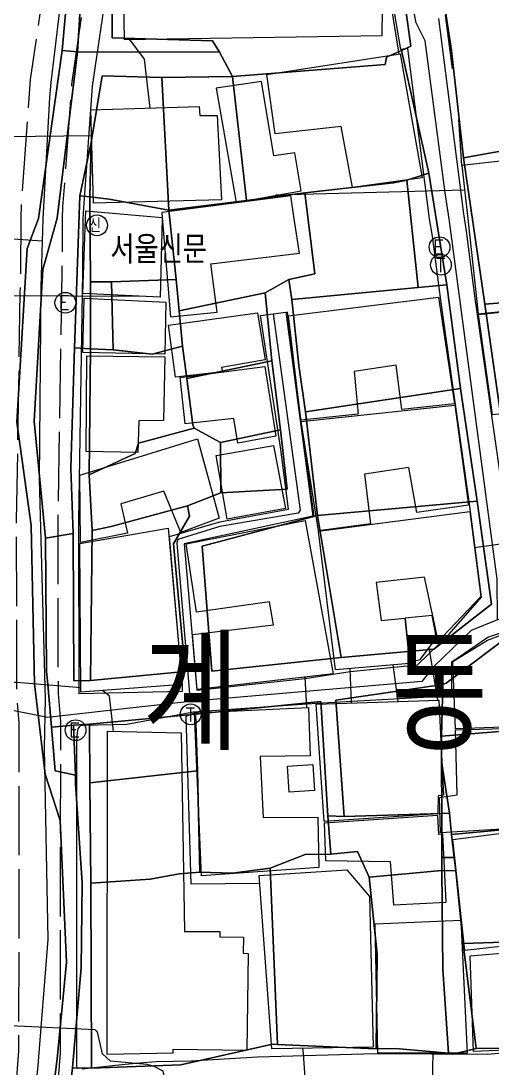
# Model space of a CAD drawing. Header units: feet. Extents: x 197796 to 199821, y 552499 to 555392.
# Drawn here: x 198836.9 to 198871, y 553632.3 to 553707.9 of the extents above; entities that cross this region are included whole.
import ezdxf

# ---------------------------------------------------------------- set-up
doc = ezdxf.new("R2010")
doc.units = ezdxf.units.FT
doc.header["$MEASUREMENT"] = 0
doc.linetypes.add('ANYANG2', pattern=[6, 5, -1])
for name, color, linetype in [('AAA001', 7, 'CONTINUOUS'), ('AAA002', 7, 'CONTINUOUS'), ('AAA008', 7, 'CONTINUOUS'), ('AAB202', 7, 'CONTINUOUS'), ('AAC001', 7, 'CONTINUOUS'), ('AD002', 7, 'CONTINUOUS'), ('AD0022', 1, 'CONTINUOUS'), ('AE001', 1, 'ANYANG2'), ('AZ0202', 7, 'CONTINUOUS'), ('AZ0203', 7, 'CONTINUOUS'), ('AZ080', 1, 'CONTINUOUS'), ('CAA001', 7, 'CONTINUOUS'), ('CAA002', 30, 'CONTINUOUS'), ('wipco_지적', 20, 'CONTINUOUS'), ('ZC002', 7, 'CONTINUOUS'), ('ZC251', 7, 'CONTINUOUS')]:
    doc.layers.add(name, color=color, linetype=linetype)
doc.styles.add('GHS', font='ROMANS', dxfattribs={"bigfont": 'NGSW.shx'})
doc.styles.add('NGSW', font='ROMANS.shx', dxfattribs={"bigfont": 'NGSW.shx'})

# ---------------------------------------------------------------- blocks, each defined once
blk = doc.blocks.new('AZ0202')
at = {"layer": 'AZ0202'}
blk.add_circle((0, 0), 0.75, dxfattribs=at)
at = {"layer": 'AZ0202', "style": 'GHS'}
blk.add_text('E', height=1, dxfattribs=at).set_placement((-0.496, -0.477))
blk = doc.blocks.new('AAB202')
at = {"layer": 'AAB202'}
blk.add_circle((0, 0), 0.75, dxfattribs=at)
at = {"layer": 'AAB202', "style": 'GHS'}
blk.add_text('신', height=1, dxfattribs=at).set_placement((-0.587, -0.52))
blk = doc.blocks.new('AZ0203')
at = {"layer": 'AZ0203'}
blk.add_circle((0, 0), 0.75, dxfattribs=at)
at = {"layer": 'AZ0203', "style": 'GHS'}
blk.add_text('T', height=1, dxfattribs=at).set_placement((-0.362, -0.524))

msp = doc.modelspace()

# ---------------------------------------------------------------- linework, layer by layer
at = {"layer": 'AAA001', "color": 255, "flags": 128}
for points in [[(198860.87, 553695.86), (198860.04, 553700.26), (198855.27, 553699.73), (198854.67, 553704.01), (198864.32, 553705.5), (198865.9, 553696.54)], [(198857.16, 553695.62), (198856.69, 553698.35), (198855.19, 553698.15), (198854.3, 553703.51), (198851.01, 553703.02), (198852.46, 553694.77)], [(198869.21, 553693.6), (198869.96, 553686.73), (198877.24, 553687.48), (198876.69, 553691.38), (198873.19, 553691.02), (198872.9, 553693.6), (198872.42, 553697.84), (198868.78, 553697.45)], [(198857.14, 553679.04), (198856.25, 553686.58), (198867.09, 553687.92), (198868.25, 553680.22), (198864.43, 553679.81), (198864.03, 553683.03), (198861, 553682.56), (198861.28, 553679.48)], [(198870.98, 553679.44), (198869.97, 553686.69), (198880.05, 553687.74), (198880.85, 553680.46), (198877.17, 553680.08), (198876.78, 553683.04), (198874.09, 553682.68), (198874.34, 553679.79)], [(198848.07, 553682.16), (198847.57, 553685.92), (198853.99, 553686.81), (198854.55, 553683.41), (198851.4, 553682.86), (198851.48, 553682.55)], [(198841.62, 553676.78), (198841.66, 553683.7), (198847.3, 553683.63), (198847.2, 553679.02), (198845.43, 553679), (198845.36, 553676.71)], [(198848.42, 553682.13), (198854.54, 553682.93), (198855.32, 553677.9), (198852.57, 553677.4), (198852.29, 553679.17), (198848.77, 553678.79)], [(198858.41, 553671.07), (198857.16, 553678.95), (198868.27, 553680.13), (198869.26, 553672.9), (198865.52, 553672.39), (198864.94, 553675.63), (198861.73, 553675.15), (198862.17, 553671.56)], [(198841.15, 553675.09), (198849.67, 553677.71), (198851.22, 553671.97), (198848.46, 553670.93), (198847.23, 553673.93), (198844.13, 553673), (198844.6, 553670.88), (198841.21, 553670.21)], [(198851.8, 553671.9), (198851.01, 553676.51), (198855.17, 553677.22), (198856.03, 553672.66)], [(198859.65, 553661.02), (198858.41, 553671.03), (198869.36, 553672.46), (198870.15, 553666.31), (198867.41, 553663.42), (198867, 553663.44), (198866.08, 553667.71), (198862.59, 553667.33), (198862.93, 553664.59), (198864.66, 553664.75), (198865, 553661.47)], [(198848.55, 553659.95), (198841.22, 553659.4), (198841.15, 553670.15), (198847.55, 553671.26)], [(198849.29, 553663.58), (198855.15, 553664.28), (198854.86, 553665.94), (198849.59, 553665.19), (198848.84, 553670.11), (198857.45, 553671.81), (198859.46, 553660.72), (198849.65, 553659.6)], [(198865, 553661.58), (198865.75, 553661.76), (198866.95, 553663.34), (198866.64, 553664.95), (198864.68, 553664.75)], [(198868.31, 553656.77), (198868.13, 553661.63), (198870.64, 553663.17), (198872.43, 553663.84), (198876.26, 553664.17), (198877.05, 553657.01), (198873.93, 553656.93), (198873.67, 553659.32), (198871.6, 553659.12), (198871.78, 553656.87)], [(198849.44, 553657.92), (198857.69, 553658.3), (198857.82, 553654.81), (198854.2, 553654.75), (198854.42, 553650.35), (198858.36, 553650.38), (198858.43, 553646.74), (198849.95, 553646.14)], [(198858.24, 553658.53), (198867.12, 553658.84), (198867.46, 553651.96), (198867.06, 553651.93), (198867.03, 553650.61), (198858.83, 553650.06)], [(198867.22, 553649.26), (198867.17, 553651.79), (198868.43, 553651.99), (198868.31, 553656.68), (198877.05, 553656.92), (198877.95, 553650.07), (198874.55, 553649.75), (198874.46, 553652.73), (198872.31, 553652.71), (198872.43, 553649.56)], [(198843.13, 553633.25), (198843.15, 553656.59), (198848.48, 553656.48), (198848.73, 553642.12), (198851.29, 553642.13), (198851.28, 553641.73), (198852.99, 553641.71), (198852.96, 553640.56), (198853.32, 553640.54), (198853.22, 553633.54), (198847.88, 553633.6), (198847.88, 553633.34)], [(198856.3, 553652.19), (198856.17, 553654.07), (198858, 553654.18), (198858.13, 553652.3)], [(198858.83, 553649.95), (198858.92, 553647.24), (198863.59, 553647.19), (198863.84, 553644.06), (198867.65, 553644.24), (198867.41, 553649.15), (198867.11, 553649.13), (198867.03, 553650.5)], [(198868.99, 553640.76), (198868.12, 553648.78), (198876.87, 553649.9), (198878.31, 553641.29), (198874.54, 553640.85), (198874.1, 553645.54), (198872.03, 553645.38), (198872.44, 553641.13)], [(198855.03, 553633.66), (198854.13, 553646.18), (198860.46, 553646.57), (198862.1, 553644.65), (198862.37, 553633.78)], [(198862.71, 553633.34), (198862.51, 553642.67), (198868.69, 553642.94), (198869.16, 553633.34)], [(198869.62, 553633.46), (198869.38, 553640.37), (198877.84, 553641.08), (198878.33, 553634.51), (198874.88, 553634.36), (198874.86, 553633.67)]]:
    msp.add_lwpolyline(points, close=True, dxfattribs=at)
msp.add_lwpolyline([(198847.12, 553693.68), (198847.72, 553686.5), (198851.08, 553686.86), (198850.62, 553690.35), (198857.03, 553691.12), (198856.66, 553693.6), (198856.42, 553695.26), (198847.09, 553694.04), (198847.12, 553693.68)], dxfattribs=at)
at = {"layer": 'AAA002', "color": 255, "flags": 128}
msp.add_lwpolyline([(198857.23, 553719.89), (198847.9, 553719.8), (198844.2, 553716.27), (198844.35, 553706.53), (198863.02, 553706.82), (198863.08, 553712.5), (198858.54, 553712.57), (198858.65, 553716.34), (198857.29, 553716.34)], close=True, dxfattribs=at)
at = {"layer": 'AAA008', "color": 255, "flags": 128}
for points in [[(198842.15, 553694.71), (198841.96, 553701.46), (198849.79, 553701.69), (198849.83, 553701.04), (198851.08, 553701.04), (198851.39, 553694.96)], [(198847.1, 553693.6), (198846.96, 553687.93), (198841.38, 553688.2), (198841.56, 553693.6), (198841.58, 553694.17), (198847.1, 553693.69)], [(198841.37, 553683.94), (198841.48, 553687.85), (198847.38, 553687.56), (198847.3, 553683.82)]]:
    msp.add_lwpolyline(points, close=True, dxfattribs=at)
at = {"layer": 'AAC001', "color": 255, "flags": 128}
for points in [[(198844.29, 553719.13), (198847.81, 553720.63), (198861.64, 553720.85), (198863.08, 553712.5), (198864.23, 553705.49)], [(198868.09, 553704.42), (198867.6, 553708.3)], [(198868.78, 553697.45), (198868.56, 553700.76)], [(198854.17, 553645.6), (198849.21, 553645.54), (198848.84, 553657.68), (198849.44, 553657.92)]]:
    msp.add_lwpolyline(points, dxfattribs=at)
at = {"layer": 'AD002', "color": 255, "flags": 128}
for points in [[(198841.93, 553725.52), (198840.82, 553719.24), (198839.98, 553711.09), (198839.06, 553703.43), (198838.96, 553702.35), (198838.48, 553693.6), (198838.34, 553688.67), (198838.21, 553674.8), (198838.66, 553658.93), (198838.57, 553655.37), (198838.85, 553641.54), (198838.09, 553632.16), (198837.06, 553624.01), (198834.98, 553607.6)], [(198871.35, 553664.63), (198871.33, 553667.57), (198867.87, 553693.6), (198867.56, 553695.46), (198866.16, 553706.08), (198866.12, 553706.44), (198865.47, 553707.74), (198864.09, 553714.74), (198863.9, 553716.31), (198862.79, 553725.01)], [(198838.44, 553691.98), (198835.27, 553692.2), (198832.6, 553692.68), (198828.99, 553693.6), (198827.94, 553693.95), (198825.5, 553694.82), (198822.77, 553696.19), (198818.79, 553698.15), (198817.46, 553698.78), (198816.63, 553696.77), (198815.44, 553693.6), (198813.32, 553688.41), (198812.89, 553688.32), (198800.39, 553692.44)], [(198855.14, 553686.73), (198857.09, 553672.55), (198856.94, 553672.33), (198851.27, 553671.37), (198848.24, 553670.44), (198848.17, 553670.16), (198849.13, 553658.74)], [(198890.7, 553666.27), (198886.34, 553665.87), (198877.85, 553665.17), (198871.35, 553664.63), (198869.44, 553663.86), (198866.75, 553661.27), (198865.88, 553660.17), (198849.12, 553658.74), (198844.59, 553658.22), (198838.83, 553657.57), (198829.32, 553659.47), (198821.62, 553661.01), (198819.72, 553661.06), (198818.35, 553660.73), (198816.73, 553659.64), (198816.02, 553659.45), (198810.51, 553660.35), (198810.27, 553660.25), (198809.32, 553657.03), (198808.33, 553655.51), (198807.04, 553654.6), (198804.71, 553653.54)]]:
    msp.add_lwpolyline(points, dxfattribs=at)
at = {"layer": 'AD0022', "color": 255, "flags": 128}
for points in [[(198843.17, 553710.84), (198842.05, 553703.16), (198841.41, 553694.37), (198841.38, 553693.6), (198841.36, 553689.73), (198841.33, 553688.21), (198841.06, 553671.79), (198841.08, 553659.32), (198848.59, 553659.49), (198848.58, 553659.89), (198847.65, 553670.65), (198851.29, 553671.72), (198856.24, 553672.62), (198855.69, 553676.94), (198854.21, 553686.61), (198856.06, 553686.85), (198858, 553672.11), (198848.7, 553670.12), (198849.61, 553659.55), (198857.42, 553660.4), (198860.7, 553660.9), (198865.58, 553661.38), (198867.85, 553663.59), (198870.19, 553666.27), (198869.37, 553672.64), (198867.25, 553687.71), (198866.65, 553692.34), (198866.43, 553693.6), (198864.87, 553705.9), (198864.36, 553705.82), (198862.86, 553714.56)], [(198871.85, 553672.97), (198869.72, 553688.04), (198869.12, 553692.71), (198868.91, 553693.96), (198867.12, 553708.05)], [(198841.03, 553632.21), (198840.96, 553632.28), (198840.93, 553632.37), (198840.93, 553633.33), (198840.95, 553655.88), (198840.99, 553656.53), (198841.04, 553656.76), (198841.15, 553656.93), (198841.23, 553656.99), (198841.37, 553657.02), (198844.55, 553657.1), (198849.38, 553657.98), (198854.8, 553658.37), (198858.29, 553658.61), (198861.69, 553658.81), (198866.01, 553659.05), (198868.04, 553659.27), (198868.04, 553661.6), (198870.65, 553663.37), (198872.4, 553663.96)], [(198878.96, 553633.98), (198870.62, 553633.24), (198862.52, 553633.29), (198853.99, 553633.05), (198849.17, 553632.76), (198846.68, 553632.72), (198845.75, 553632.64), (198844.44, 553632.53), (198843.29, 553632.4), (198841.32, 553632.18)]]:
    msp.add_lwpolyline(points, dxfattribs=at)
at = {"layer": 'AE001', "color": 255, "flags": 128}
for points in [[(198835.75, 553722.78), (198837.38, 553722.21), (198837.71, 553721.98), (198837.91, 553721.69), (198839.2, 553718.71), (198839.37, 553718.26), (198839.42, 553717.92), (198839.4, 553717.48), (198838.71, 553711.42), (198837.57, 553703.64), (198836.92, 553694.63), (198836.88, 553693.62), (198836.86, 553689.79), (198836.83, 553688.3), (198836.56, 553671.82), (198836.58, 553659.31), (198836.75, 553657.21), (198836.73, 553633.49), (198836.54, 553630.96), (198835.97, 553627.97), (198833.68, 553609.44), (198832.73, 553599.52), (198832.68, 553598.55), (198832.7, 553597.73), (198833, 553590.93), (198833.01, 553585.76), (198833.14, 553577.36), (198833.13, 553576.32), (198833.09, 553575.15), (198832.49, 553560.59), (198832.33, 553544.56), (198832.29, 553538.06), (198831.39, 553525.09), (198830.48, 553511.74), (198830.74, 553505.62), (198831.57, 553498.63), (198832.23, 553488.99), (198832.65, 553483.56), (198832.82, 553480.08), (198832.59, 553477.45), (198831.5, 553465.18), (198831.03, 553451.83), (198830.51, 553446.58), (198829.49, 553434.69), (198829.01, 553430.2), (198828.45, 553419.83), (198827.7, 553409.61), (198827.47, 553405.09), (198826.63, 553383.23)], [(198847.82, 553720.78), (198846.78, 553721.79), (198846.69, 553721.85), (198846.58, 553721.88), (198846.5, 553721.87), (198843.57, 553720.67), (198843.28, 553720.55), (198843, 553720.39), (198842.86, 553720.24), (198842.73, 553720), (198842.68, 553719.75), (198841.68, 553711.03), (198840.56, 553703.32), (198839.91, 553694.46), (198839.88, 553693.61), (198839.86, 553689.75), (198839.83, 553688.24), (198839.56, 553671.8), (198839.58, 553659.31), (198839.75, 553657.3), (198839.73, 553633.37), (198839.54, 553630.74), (198838.95, 553627.6), (198836.67, 553609.12), (198835.7, 553599.03), (198835.7, 553597.86), (198836, 553591), (198836.01, 553585.78), (198836.14, 553577.37), (198836.13, 553576.27), (198836.09, 553575.04), (198835.49, 553560.52), (198835.35, 553546.17), (198835.29, 553537.85), (198834.39, 553524.88), (198833.49, 553511.71), (198833.74, 553505.75), (198834.58, 553498.59), (198835.22, 553489.21), (198835.64, 553483.75), (198835.83, 553480.03), (198835.58, 553477.18), (198834.49, 553465), (198834.03, 553451.63), (198833.5, 553446.31), (198832.33, 553432.69), (198832, 553430.03), (198831.44, 553419.64), (198830.7, 553409.46), (198830.47, 553404.98), (198829.58, 553383.23)]]:
    msp.add_lwpolyline(points, dxfattribs=at)
at = {"layer": 'AZ080', "color": 255, "flags": 128}
msp.add_lwpolyline([(198856.14, 553686.87), (198857.13, 553678.98), (198858.08, 553672.1)], dxfattribs=at)
at = {"layer": 'CAA001', "color": 255, "flags": 128}
for points, elevation in [([(198867.031, 553658.837), (198866.41, 553662.629)], 50), ([(198847.39, 553627.427), (198847.31, 553631.48), (198847.19, 553632.03), (198846.49, 553632.41), (198846, 553632.53), (198843.38, 553632.76), (198842.8, 553633.28), (198842.44, 553634.85), (198842.27, 553635.03), (198835.65, 553635.33), (198835.4, 553635.22), (198834.93, 553634.66), (198834.34, 553632.89), (198833.4, 553627.23), (198833.21, 553626.78), (198832.74, 553626.16), (198832.19, 553623.612)], 45)]:
    msp.add_lwpolyline(points, dxfattribs=dict(at, elevation=elevation))
at = {"layer": 'CAA002', "color": 255, "flags": 128}
for points, elevation in [([(198846.239, 553701.586), (198845.82, 553705.12), (198844.782, 553706.537)], 49), ([(198842.013, 553699.59), (198835.92, 553699.51), (198835.62, 553699.41), (198835.299, 553698.898)], 48), ([(198868.98, 553695.66), (198855.333, 553695.29)], 52), ([(198845.925, 553687.98), (198835.12, 553688.02), (198834.55, 553687.87), (198834.06, 553687.42), (198833.8, 553686.69), (198833.52, 553682.02), (198833.31, 553681.46), (198832.743, 553681.055)], 47), ([(198872.261, 553670.19), (198869.697, 553669.84)], 51), ([(198864.17, 553658.737), (198863.81, 553661.37)], 49), ([(198857.56, 553658.294), (198857.45, 553660.491)], 47), ([(198860.79, 553658.619), (198860.71, 553661.109)], 48), ([(198841.218, 553659.729), (198836.59, 553660.11), (198835.06, 553660.1)], 46), ([(198843.58, 553656.581), (198843.31, 553659.13), (198842.793, 553659.518)], 46), ([(198856.939, 553624.675), (198857.62, 553628.82), (198857.62, 553629.23), (198857.32, 553633.3), (198857.28, 553633.697)], 46), ([(198866.64, 553630.162), (198866.69, 553633.34)], 47)]:
    msp.add_lwpolyline(points, dxfattribs=dict(at, elevation=elevation))
at = {"layer": 'wipco_지적', "color": 20}
for points in [[(198838.242, 553727.924), (198838.973, 553728.162), (198839.924, 553728.492), (198839.979, 553728.203), (198841.896, 553720.447), (198840.982, 553705.649), (198839.886, 553705.756), (198841.232, 553720.746), (198840.391, 553722.97), (198838.242, 553727.924)], [(198848.402, 553721.424), (198857.774, 553721.575), (198858.738, 553720.543), (198859.459, 553719.011), (198863.375, 553718.874), (198864.174, 553712.676), (198865.093, 553706.058), (198864.409, 553705.756), (198863.316, 553705.274), (198863.233, 553704.724), (198852.205, 553703.857), (198851.264, 553705.621), (198850.752, 553706.433), (198843.493, 553706.667), (198843.439, 553718.086), (198845.014, 553718.891), (198848.402, 553721.424)], [(198894.512, 553710.881), (198894.551, 553710.157), (198895.321, 553705.756), (198895.761, 553703.242), (198895.981, 553701.996), (198888.171, 553702.225), (198888.17, 553701.914), (198888.2, 553701.46), (198868.898, 553697.984), (198868.03, 553705.756), (198867.553, 553708.869), (198876.921, 553709.878), (198887.044, 553710.953), (198892.09, 553709.745), (198894.512, 553710.881)], [(198851.264, 553705.621), (198852.205, 553703.857), (198847.081, 553703.8), (198842.78, 553703.907), (198841.967, 553699.098), (198841.158, 553695.257), (198840.779, 553684.283), (198840.507, 553675.575), (198840.678, 553670.858), (198838.676, 553670.527), (198837.852, 553678.984), (198838.473, 553689.937), (198839.512, 553693.645), (198840.982, 553705.649), (198851.264, 553705.621)], [(198864.409, 553705.756), (198866.388, 553696.877), (198864.799, 553696.37), (198863.836, 553696.18), (198857.421, 553695.462), (198853.209, 553694.903), (198852.205, 553703.857), (198863.233, 553704.724), (198863.316, 553705.274), (198864.409, 553705.756)], [(198841.967, 553699.098), (198842.78, 553703.907), (198847.081, 553703.8), (198847.58, 553694.217), (198843.275, 553695.015), (198841.889, 553695.171), (198841.967, 553699.098)], [(198847.081, 553703.8), (198852.205, 553703.857), (198853.209, 553694.903), (198847.58, 553694.217), (198847.081, 553703.8)], [(198888.2, 553701.46), (198889.237, 553691.194), (198889.406, 553688.938), (198880.838, 553688.271), (198870.435, 553687.437), (198868.898, 553697.984), (198888.2, 553701.46)], [(198841.158, 553695.257), (198841.967, 553699.098), (198841.889, 553695.171), (198841.158, 553695.257)], [(198864.799, 553696.37), (198866.388, 553696.877), (198867.7, 553688.816), (198865.612, 553688.62), (198864.799, 553696.37)], [(198857.421, 553695.462), (198863.836, 553696.18), (198864.799, 553696.37), (198865.612, 553688.62), (198856.476, 553687.759), (198856.271, 553689.196), (198858.155, 553689.611), (198857.421, 553695.462)], [(198841.158, 553695.257), (198841.889, 553695.171), (198841.92, 553689.047), (198841.921, 553684.211), (198840.779, 553684.283), (198841.158, 553695.257)], [(198853.209, 553694.903), (198857.421, 553695.462), (198858.155, 553689.611), (198856.271, 553689.196), (198854.554, 553688.253), (198848.345, 553686.953), (198848.125, 553689.218), (198847.58, 553694.217), (198853.209, 553694.903)], [(198847.58, 553694.217), (198848.125, 553689.218), (198843.457, 553689.033), (198841.92, 553689.047), (198841.889, 553695.171), (198843.275, 553695.015), (198847.58, 553694.217)], [(198843.457, 553689.033), (198848.125, 553689.218), (198848.345, 553686.953), (198848.576, 553684.386), (198846.381, 553683.827), (198843.559, 553684.139), (198843.457, 553689.033)], [(198841.92, 553689.047), (198843.457, 553689.033), (198843.559, 553684.139), (198841.921, 553684.211), (198841.92, 553689.047)], [(198867.7, 553688.816), (198868.683, 553681.341), (198857.477, 553679.641), (198856.983, 553682.993), (198856.476, 553687.759), (198865.612, 553688.62), (198867.7, 553688.816)], [(198854.554, 553688.253), (198855.049, 553683.339), (198848.888, 553682.059), (198848.576, 553684.386), (198848.345, 553686.953), (198854.554, 553688.253)], [(198880.838, 553688.271), (198881.632, 553681.069), (198871.524, 553679.85), (198870.435, 553687.437), (198880.838, 553688.271)], [(198841.921, 553684.211), (198841.841, 553675.106), (198842.058, 553671.086), (198841.938, 553660.26), (198840.711, 553660.231), (198840.678, 553670.858), (198840.507, 553675.575), (198840.779, 553684.283), (198841.921, 553684.211)], [(198841.921, 553684.211), (198843.559, 553684.139), (198846.381, 553683.827), (198848.576, 553684.386), (198848.888, 553682.059), (198849.33, 553678.713), (198849.427, 553678.473), (198845.395, 553677.382), (198845.166, 553676.644), (198841.841, 553675.106), (198841.921, 553684.211)], [(198855.049, 553683.339), (198855.656, 553678.35), (198851.32, 553677.427), (198849.427, 553678.473), (198849.33, 553678.713), (198848.888, 553682.059), (198855.049, 553683.339)], [(198868.683, 553681.341), (198869.879, 553673.207), (198858.34, 553672.165), (198857.477, 553679.641), (198868.683, 553681.341)], [(198849.427, 553678.473), (198851.32, 553677.427), (198851.358, 553673.799), (198848.93, 553672.866), (198843.431, 553671.374), (198842.058, 553671.086), (198841.841, 553675.106), (198845.166, 553676.644), (198845.395, 553677.382), (198849.427, 553678.473)], [(198851.32, 553677.427), (198855.656, 553678.35), (198856.153, 553674.069), (198851.358, 553673.799), (198851.32, 553677.427)], [(198848.93, 553672.866), (198849.096, 553672.122), (198847.939, 553670.117), (198848.771, 553660.912), (198841.938, 553660.26), (198842.058, 553671.086), (198843.431, 553671.374), (198848.93, 553672.866)], [(198858.34, 553672.165), (198869.879, 553673.207), (198870.921, 553665.773), (198866.739, 553662.518), (198860.054, 553661.902), (198858.34, 553672.165)], [(198860.054, 553661.902), (198850.693, 553660.915), (198850.004, 553669.958), (198858.34, 553672.165), (198860.054, 553661.902)], [(198877.515, 553664.385), (198878.109, 553657.603), (198878.09, 553657.099), (198867.305, 553656.221), (198867.401, 553659.956), (198867.645, 553660.047), (198872.827, 553663.954), (198877.515, 553664.385)], [(198867.401, 553659.956), (198867.305, 553656.221), (198867.313, 553654.422), (198867.33, 553650.636), (198860.276, 553650.422), (198859.664, 553658.832), (198867.401, 553659.956)], [(198858.591, 553658.724), (198859.098, 553650.468), (198859.292, 553647.721), (198857.459, 553647.674), (198854.928, 553646.705), (198852.174, 553646.334), (198849.822, 553646.421), (198849.661, 553653.726), (198849.513, 553657.829), (198858.591, 553658.724)], [(198849.513, 553657.829), (198849.661, 553653.726), (198841.886, 553652.85), (198841.853, 553657.108), (198849.513, 553657.829)], [(198840.693, 553657.02), (198840.853, 553653.423), (198839.367, 553653.72), (198839.097, 553656.883), (198840.693, 553657.02)], [(198841.853, 553657.108), (198841.886, 553652.85), (198841.953, 553645.616), (198842.01, 553632.267), (198840.629, 553632.272), (198841.243, 553639.492), (198841.315, 553645.645), (198840.85, 553652.792), (198840.853, 553653.423), (198840.693, 553657.02), (198841.853, 553657.108)], [(198878.09, 553657.099), (198878.327, 553654.789), (198878.743, 553650.122), (198868.022, 553649.122), (198867.876, 553650.676), (198867.313, 553654.422), (198867.305, 553656.221), (198878.09, 553657.099)], [(198841.886, 553652.85), (198849.661, 553653.726), (198849.822, 553646.421), (198848.335, 553646.294), (198846.253, 553645.903), (198841.953, 553645.616), (198841.886, 553652.85)], [(198867.313, 553654.422), (198867.876, 553650.676), (198867.33, 553650.636), (198867.313, 553654.422)], [(198867.33, 553650.636), (198867.876, 553650.676), (198868.022, 553649.122), (198868.215, 553647.468), (198867.32, 553647.46), (198867.33, 553650.636)], [(198867.33, 553650.636), (198867.32, 553647.46), (198867.317, 553646.537), (198862.066, 553646.051), (198861.231, 553647.9), (198859.292, 553647.721), (198859.098, 553650.468), (198860.276, 553650.422), (198867.33, 553650.636)], [(198868.022, 553649.122), (198878.743, 553650.122), (198878.794, 553648.717), (198877.578, 553648.525), (198878.308, 553641.574), (198868.87, 553641.26), (198868.336, 553646.512), (198868.215, 553647.468), (198868.022, 553649.122)], [(198854.928, 553646.705), (198857.459, 553647.674), (198859.292, 553647.721), (198861.231, 553647.9), (198862.066, 553646.051), (198862.641, 553640.492), (198862.573, 553633.66), (198855.441, 553633.97), (198854.928, 553646.705)], [(198868.215, 553647.468), (198868.336, 553646.512), (198867.317, 553646.537), (198867.32, 553647.46), (198868.215, 553647.468)], [(198849.822, 553646.421), (198852.174, 553646.334), (198854.928, 553646.705), (198855.441, 553633.97), (198855.076, 553633.979), (198848.454, 553632.494), (198842.01, 553632.267), (198841.953, 553645.616), (198846.253, 553645.903), (198848.335, 553646.294), (198849.822, 553646.421)], [(198862.066, 553646.051), (198867.317, 553646.537), (198867.412, 553639.412), (198867.799, 553633.332), (198863.976, 553633.672), (198862.573, 553633.66), (198862.641, 553640.492), (198862.066, 553646.051)], [(198867.317, 553646.537), (198868.336, 553646.512), (198868.87, 553641.26), (198869.818, 553633.67), (198868.117, 553633.278), (198867.799, 553633.332), (198867.412, 553639.412), (198867.317, 553646.537)], [(198878.308, 553641.574), (198879.151, 553633.772), (198869.818, 553633.67), (198868.87, 553641.26), (198878.308, 553641.574)]]:
    msp.add_lwpolyline(points, close=True, dxfattribs=at)
for points in [[(198834.867, 553725.416), (198837.484, 553722.005), (198837.484, 553722.005), (198840.391, 553722.97), (198841.232, 553720.746), (198839.886, 553705.756), (198838.171, 553693.618), (198837.361, 553691.453), (198836.597, 553678.913), (198837.65, 553671.453), (198837.871, 553659.999), (198838.645, 553653.488), (198839.738, 553650.129), (198840.191, 553639.901), (198839.51, 553632.936), (198836.578, 553609.485)], [(198843.439, 553718.086), (198843.493, 553706.667), (198850.752, 553706.433), (198851.264, 553705.621), (198840.982, 553705.649), (198841.896, 553720.447)], [(198872.827, 553663.954), (198867.645, 553660.047), (198867.401, 553659.956), (198859.664, 553658.832), (198860.276, 553650.422), (198859.098, 553650.468), (198858.591, 553658.724), (198849.513, 553657.829), (198841.853, 553657.108), (198840.693, 553657.02), (198839.097, 553656.883), (198838.837, 553659.96), (198838.748, 553660.926), (198838.676, 553670.527), (198840.678, 553670.858), (198840.711, 553660.231), (198840.711, 553660.231), (198841.938, 553660.26), (198848.771, 553660.912), (198847.939, 553670.117), (198849.096, 553672.122), (198848.93, 553672.866), (198851.358, 553673.799), (198856.153, 553674.069), (198855.656, 553678.35), (198855.049, 553683.339), (198854.554, 553688.253), (198856.271, 553689.196), (198856.476, 553687.759), (198856.983, 553682.993), (198857.477, 553679.641), (198858.34, 553672.165), (198850.004, 553669.958), (198850.693, 553660.915), (198860.054, 553661.902), (198866.739, 553662.518), (198870.921, 553665.773), (198869.879, 553673.207), (198868.683, 553681.341), (198867.7, 553688.816), (198866.388, 553696.877), (198864.409, 553705.756), (198865.093, 553706.058), (198864.174, 553712.676)], [(198867.553, 553708.869), (198868.03, 553705.756), (198868.898, 553697.984), (198870.435, 553687.437), (198871.524, 553679.85)], [(198836.578, 553609.485), (198839.51, 553632.936), (198840.191, 553639.901), (198839.738, 553650.129), (198838.645, 553653.488), (198837.871, 553659.999), (198837.65, 553671.453), (198836.597, 553678.913), (198837.361, 553691.453), (198838.171, 553693.618), (198839.886, 553705.756), (198840.982, 553705.649), (198840.982, 553705.649), (198839.512, 553693.645), (198838.473, 553689.937), (198837.852, 553678.984), (198838.676, 553670.527), (198838.748, 553660.926), (198838.837, 553659.96), (198839.097, 553656.883), (198839.367, 553653.72), (198840.853, 553653.423), (198840.85, 553652.792), (198841.315, 553645.645), (198841.243, 553639.492), (198840.629, 553632.272), (198838.914, 553618.567)], [(198838.914, 553618.567), (198840.629, 553632.272), (198842.01, 553632.267), (198848.454, 553632.494), (198855.076, 553633.979), (198855.441, 553633.97), (198862.573, 553633.66), (198863.976, 553633.672), (198867.799, 553633.332), (198868.117, 553633.278), (198869.818, 553633.67), (198879.151, 553633.772)]]:
    msp.add_lwpolyline(points, dxfattribs=at)

# ---------------------------------------------------------------- block references
at = {"layer": 'AAB202', "color": 255}
msp.add_blockref('AAB202', (198842.4, 553693.12), dxfattribs=at)
at = {"layer": 'AZ0202', "color": 255}
for p in [(198867.16, 553691.54), (198840.11, 553687.53), (198840.85, 553656.66)]:
    msp.add_blockref('AZ0202', p, dxfattribs=at)
at = {"layer": 'AZ0203', "color": 255}
for p in [(198867.26, 553690.27), (198849.17, 553657.81)]:
    msp.add_blockref('AZ0203', p, dxfattribs=at)

# ---------------------------------------------------------------- texts
at = {"layer": 'ZC002', "style": 'NGSW'}
msp.add_text('서울신문', height=2, dxfattribs=at).set_placement((198843.36, 553690.36))
at = {"layer": 'ZC251', "style": 'NGSW'}
msp.add_text('계  동', height=8, dxfattribs=at).set_placement((198845.7, 553655.22))

doc.saveas('drawing.dxf')
